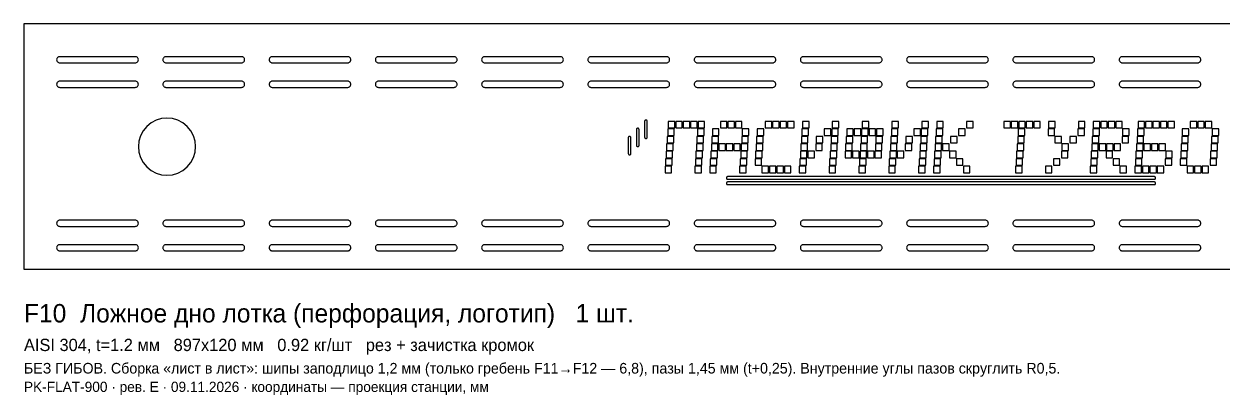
# Model space of a CAD drawing. Header units: millimetres. Extents: x 0 to 898, y -62 to 120.
# Drawn here: x 0 to 586, y -62 to 120 of the extents above; entities that cross this region are included whole.
import ezdxf

# ---------------------------------------------------------------- set-up
doc = ezdxf.new("R2010")
doc.units = ezdxf.units.MM
doc.layers.add('CUT', color=7, linetype='Continuous')
doc.layers.add('INFO', color=3, linetype='Continuous')

msp = doc.modelspace()

# ---------------------------------------------------------------- linework, layer by layer
at = {"layer": 'CUT'}
for points in [[(897.6, 0), (897.6, 120), (0, 120), (0, 0)], [(54.5, 101), (54.79, 101.03), (55.07, 101.11), (55.33, 101.25), (55.56, 101.44), (55.75, 101.67), (55.89, 101.93), (55.97, 102.21), (56, 102.5), (56, 102.5), (55.97, 102.79), (55.89, 103.07), (55.75, 103.33), (55.56, 103.56), (55.33, 103.75), (55.07, 103.89), (54.79, 103.97), (54.5, 104), (17.5, 104), (17.21, 103.97), (16.93, 103.89), (16.67, 103.75), (16.44, 103.56), (16.25, 103.33), (16.11, 103.07), (16.03, 102.79), (16, 102.5), (16, 102.5), (16.03, 102.21), (16.11, 101.93), (16.25, 101.67), (16.44, 101.44), (16.67, 101.25), (16.93, 101.11), (17.21, 101.03), (17.5, 101)], [(106.5, 101), (106.79, 101.03), (107.07, 101.11), (107.33, 101.25), (107.56, 101.44), (107.75, 101.67), (107.89, 101.93), (107.97, 102.21), (108, 102.5), (108, 102.5), (107.97, 102.79), (107.89, 103.07), (107.75, 103.33), (107.56, 103.56), (107.33, 103.75), (107.07, 103.89), (106.79, 103.97), (106.5, 104), (69.5, 104), (69.21, 103.97), (68.93, 103.89), (68.67, 103.75), (68.44, 103.56), (68.25, 103.33), (68.11, 103.07), (68.03, 102.79), (68, 102.5), (68, 102.5), (68.03, 102.21), (68.11, 101.93), (68.25, 101.67), (68.44, 101.44), (68.67, 101.25), (68.93, 101.11), (69.21, 101.03), (69.5, 101)], [(158.5, 101), (158.79, 101.03), (159.07, 101.11), (159.33, 101.25), (159.56, 101.44), (159.75, 101.67), (159.89, 101.93), (159.97, 102.21), (160, 102.5), (160, 102.5), (159.97, 102.79), (159.89, 103.07), (159.75, 103.33), (159.56, 103.56), (159.33, 103.75), (159.07, 103.89), (158.79, 103.97), (158.5, 104), (121.5, 104), (121.21, 103.97), (120.93, 103.89), (120.67, 103.75), (120.44, 103.56), (120.25, 103.33), (120.11, 103.07), (120.03, 102.79), (120, 102.5), (120, 102.5), (120.03, 102.21), (120.11, 101.93), (120.25, 101.67), (120.44, 101.44), (120.67, 101.25), (120.93, 101.11), (121.21, 101.03), (121.5, 101)], [(210.5, 101), (210.79, 101.03), (211.07, 101.11), (211.33, 101.25), (211.56, 101.44), (211.75, 101.67), (211.89, 101.93), (211.97, 102.21), (212, 102.5), (212, 102.5), (211.97, 102.79), (211.89, 103.07), (211.75, 103.33), (211.56, 103.56), (211.33, 103.75), (211.07, 103.89), (210.79, 103.97), (210.5, 104), (173.5, 104), (173.21, 103.97), (172.93, 103.89), (172.67, 103.75), (172.44, 103.56), (172.25, 103.33), (172.11, 103.07), (172.03, 102.79), (172, 102.5), (172, 102.5), (172.03, 102.21), (172.11, 101.93), (172.25, 101.67), (172.44, 101.44), (172.67, 101.25), (172.93, 101.11), (173.21, 101.03), (173.5, 101)], [(262.5, 101), (262.79, 101.03), (263.07, 101.11), (263.33, 101.25), (263.56, 101.44), (263.75, 101.67), (263.89, 101.93), (263.97, 102.21), (264, 102.5), (264, 102.5), (263.97, 102.79), (263.89, 103.07), (263.75, 103.33), (263.56, 103.56), (263.33, 103.75), (263.07, 103.89), (262.79, 103.97), (262.5, 104), (225.5, 104), (225.21, 103.97), (224.93, 103.89), (224.67, 103.75), (224.44, 103.56), (224.25, 103.33), (224.11, 103.07), (224.03, 102.79), (224, 102.5), (224, 102.5), (224.03, 102.21), (224.11, 101.93), (224.25, 101.67), (224.44, 101.44), (224.67, 101.25), (224.93, 101.11), (225.21, 101.03), (225.5, 101)], [(314.5, 101), (314.79, 101.03), (315.07, 101.11), (315.33, 101.25), (315.56, 101.44), (315.75, 101.67), (315.89, 101.93), (315.97, 102.21), (316, 102.5), (316, 102.5), (315.97, 102.79), (315.89, 103.07), (315.75, 103.33), (315.56, 103.56), (315.33, 103.75), (315.07, 103.89), (314.79, 103.97), (314.5, 104), (277.5, 104), (277.21, 103.97), (276.93, 103.89), (276.67, 103.75), (276.44, 103.56), (276.25, 103.33), (276.11, 103.07), (276.03, 102.79), (276, 102.5), (276, 102.5), (276.03, 102.21), (276.11, 101.93), (276.25, 101.67), (276.44, 101.44), (276.67, 101.25), (276.93, 101.11), (277.21, 101.03), (277.5, 101)], [(366.5, 101), (366.79, 101.03), (367.07, 101.11), (367.33, 101.25), (367.56, 101.44), (367.75, 101.67), (367.89, 101.93), (367.97, 102.21), (368, 102.5), (368, 102.5), (367.97, 102.79), (367.89, 103.07), (367.75, 103.33), (367.56, 103.56), (367.33, 103.75), (367.07, 103.89), (366.79, 103.97), (366.5, 104), (329.5, 104), (329.21, 103.97), (328.93, 103.89), (328.67, 103.75), (328.44, 103.56), (328.25, 103.33), (328.11, 103.07), (328.03, 102.79), (328, 102.5), (328, 102.5), (328.03, 102.21), (328.11, 101.93), (328.25, 101.67), (328.44, 101.44), (328.67, 101.25), (328.93, 101.11), (329.21, 101.03), (329.5, 101)], [(418.5, 101), (418.79, 101.03), (419.07, 101.11), (419.33, 101.25), (419.56, 101.44), (419.75, 101.67), (419.89, 101.93), (419.97, 102.21), (420, 102.5), (420, 102.5), (419.97, 102.79), (419.89, 103.07), (419.75, 103.33), (419.56, 103.56), (419.33, 103.75), (419.07, 103.89), (418.79, 103.97), (418.5, 104), (381.5, 104), (381.21, 103.97), (380.93, 103.89), (380.67, 103.75), (380.44, 103.56), (380.25, 103.33), (380.11, 103.07), (380.03, 102.79), (380, 102.5), (380, 102.5), (380.03, 102.21), (380.11, 101.93), (380.25, 101.67), (380.44, 101.44), (380.67, 101.25), (380.93, 101.11), (381.21, 101.03), (381.5, 101)], [(470.5, 101), (470.79, 101.03), (471.07, 101.11), (471.33, 101.25), (471.56, 101.44), (471.75, 101.67), (471.89, 101.93), (471.97, 102.21), (472, 102.5), (472, 102.5), (471.97, 102.79), (471.89, 103.07), (471.75, 103.33), (471.56, 103.56), (471.33, 103.75), (471.07, 103.89), (470.79, 103.97), (470.5, 104), (433.5, 104), (433.21, 103.97), (432.93, 103.89), (432.67, 103.75), (432.44, 103.56), (432.25, 103.33), (432.11, 103.07), (432.03, 102.79), (432, 102.5), (432, 102.5), (432.03, 102.21), (432.11, 101.93), (432.25, 101.67), (432.44, 101.44), (432.67, 101.25), (432.93, 101.11), (433.21, 101.03), (433.5, 101)], [(522.5, 101), (522.79, 101.03), (523.07, 101.11), (523.33, 101.25), (523.56, 101.44), (523.75, 101.67), (523.89, 101.93), (523.97, 102.21), (524, 102.5), (524, 102.5), (523.97, 102.79), (523.89, 103.07), (523.75, 103.33), (523.56, 103.56), (523.33, 103.75), (523.07, 103.89), (522.79, 103.97), (522.5, 104), (485.5, 104), (485.21, 103.97), (484.93, 103.89), (484.67, 103.75), (484.44, 103.56), (484.25, 103.33), (484.11, 103.07), (484.03, 102.79), (484, 102.5), (484, 102.5), (484.03, 102.21), (484.11, 101.93), (484.25, 101.67), (484.44, 101.44), (484.67, 101.25), (484.93, 101.11), (485.21, 101.03), (485.5, 101)], [(574.5, 101), (574.79, 101.03), (575.07, 101.11), (575.33, 101.25), (575.56, 101.44), (575.75, 101.67), (575.89, 101.93), (575.97, 102.21), (576, 102.5), (576, 102.5), (575.97, 102.79), (575.89, 103.07), (575.75, 103.33), (575.56, 103.56), (575.33, 103.75), (575.07, 103.89), (574.79, 103.97), (574.5, 104), (537.5, 104), (537.21, 103.97), (536.93, 103.89), (536.67, 103.75), (536.44, 103.56), (536.25, 103.33), (536.11, 103.07), (536.03, 102.79), (536, 102.5), (536, 102.5), (536.03, 102.21), (536.11, 101.93), (536.25, 101.67), (536.44, 101.44), (536.67, 101.25), (536.93, 101.11), (537.21, 101.03), (537.5, 101)], [(54.5, 89), (54.79, 89.03), (55.07, 89.11), (55.33, 89.25), (55.56, 89.44), (55.75, 89.67), (55.89, 89.93), (55.97, 90.21), (56, 90.5), (56, 90.5), (55.97, 90.79), (55.89, 91.07), (55.75, 91.33), (55.56, 91.56), (55.33, 91.75), (55.07, 91.89), (54.79, 91.97), (54.5, 92), (17.5, 92), (17.21, 91.97), (16.93, 91.89), (16.67, 91.75), (16.44, 91.56), (16.25, 91.33), (16.11, 91.07), (16.03, 90.79), (16, 90.5), (16, 90.5), (16.03, 90.21), (16.11, 89.93), (16.25, 89.67), (16.44, 89.44), (16.67, 89.25), (16.93, 89.11), (17.21, 89.03), (17.5, 89)], [(106.5, 89), (106.79, 89.03), (107.07, 89.11), (107.33, 89.25), (107.56, 89.44), (107.75, 89.67), (107.89, 89.93), (107.97, 90.21), (108, 90.5), (108, 90.5), (107.97, 90.79), (107.89, 91.07), (107.75, 91.33), (107.56, 91.56), (107.33, 91.75), (107.07, 91.89), (106.79, 91.97), (106.5, 92), (69.5, 92), (69.21, 91.97), (68.93, 91.89), (68.67, 91.75), (68.44, 91.56), (68.25, 91.33), (68.11, 91.07), (68.03, 90.79), (68, 90.5), (68, 90.5), (68.03, 90.21), (68.11, 89.93), (68.25, 89.67), (68.44, 89.44), (68.67, 89.25), (68.93, 89.11), (69.21, 89.03), (69.5, 89)], [(158.5, 89), (158.79, 89.03), (159.07, 89.11), (159.33, 89.25), (159.56, 89.44), (159.75, 89.67), (159.89, 89.93), (159.97, 90.21), (160, 90.5), (160, 90.5), (159.97, 90.79), (159.89, 91.07), (159.75, 91.33), (159.56, 91.56), (159.33, 91.75), (159.07, 91.89), (158.79, 91.97), (158.5, 92), (121.5, 92), (121.21, 91.97), (120.93, 91.89), (120.67, 91.75), (120.44, 91.56), (120.25, 91.33), (120.11, 91.07), (120.03, 90.79), (120, 90.5), (120, 90.5), (120.03, 90.21), (120.11, 89.93), (120.25, 89.67), (120.44, 89.44), (120.67, 89.25), (120.93, 89.11), (121.21, 89.03), (121.5, 89)], [(210.5, 89), (210.79, 89.03), (211.07, 89.11), (211.33, 89.25), (211.56, 89.44), (211.75, 89.67), (211.89, 89.93), (211.97, 90.21), (212, 90.5), (212, 90.5), (211.97, 90.79), (211.89, 91.07), (211.75, 91.33), (211.56, 91.56), (211.33, 91.75), (211.07, 91.89), (210.79, 91.97), (210.5, 92), (173.5, 92), (173.21, 91.97), (172.93, 91.89), (172.67, 91.75), (172.44, 91.56), (172.25, 91.33), (172.11, 91.07), (172.03, 90.79), (172, 90.5), (172, 90.5), (172.03, 90.21), (172.11, 89.93), (172.25, 89.67), (172.44, 89.44), (172.67, 89.25), (172.93, 89.11), (173.21, 89.03), (173.5, 89)], [(262.5, 89), (262.79, 89.03), (263.07, 89.11), (263.33, 89.25), (263.56, 89.44), (263.75, 89.67), (263.89, 89.93), (263.97, 90.21), (264, 90.5), (264, 90.5), (263.97, 90.79), (263.89, 91.07), (263.75, 91.33), (263.56, 91.56), (263.33, 91.75), (263.07, 91.89), (262.79, 91.97), (262.5, 92), (225.5, 92), (225.21, 91.97), (224.93, 91.89), (224.67, 91.75), (224.44, 91.56), (224.25, 91.33), (224.11, 91.07), (224.03, 90.79), (224, 90.5), (224, 90.5), (224.03, 90.21), (224.11, 89.93), (224.25, 89.67), (224.44, 89.44), (224.67, 89.25), (224.93, 89.11), (225.21, 89.03), (225.5, 89)], [(314.5, 89), (314.79, 89.03), (315.07, 89.11), (315.33, 89.25), (315.56, 89.44), (315.75, 89.67), (315.89, 89.93), (315.97, 90.21), (316, 90.5), (316, 90.5), (315.97, 90.79), (315.89, 91.07), (315.75, 91.33), (315.56, 91.56), (315.33, 91.75), (315.07, 91.89), (314.79, 91.97), (314.5, 92), (277.5, 92), (277.21, 91.97), (276.93, 91.89), (276.67, 91.75), (276.44, 91.56), (276.25, 91.33), (276.11, 91.07), (276.03, 90.79), (276, 90.5), (276, 90.5), (276.03, 90.21), (276.11, 89.93), (276.25, 89.67), (276.44, 89.44), (276.67, 89.25), (276.93, 89.11), (277.21, 89.03), (277.5, 89)], [(366.5, 89), (366.79, 89.03), (367.07, 89.11), (367.33, 89.25), (367.56, 89.44), (367.75, 89.67), (367.89, 89.93), (367.97, 90.21), (368, 90.5), (368, 90.5), (367.97, 90.79), (367.89, 91.07), (367.75, 91.33), (367.56, 91.56), (367.33, 91.75), (367.07, 91.89), (366.79, 91.97), (366.5, 92), (329.5, 92), (329.21, 91.97), (328.93, 91.89), (328.67, 91.75), (328.44, 91.56), (328.25, 91.33), (328.11, 91.07), (328.03, 90.79), (328, 90.5), (328, 90.5), (328.03, 90.21), (328.11, 89.93), (328.25, 89.67), (328.44, 89.44), (328.67, 89.25), (328.93, 89.11), (329.21, 89.03), (329.5, 89)], [(418.5, 89), (418.79, 89.03), (419.07, 89.11), (419.33, 89.25), (419.56, 89.44), (419.75, 89.67), (419.89, 89.93), (419.97, 90.21), (420, 90.5), (420, 90.5), (419.97, 90.79), (419.89, 91.07), (419.75, 91.33), (419.56, 91.56), (419.33, 91.75), (419.07, 91.89), (418.79, 91.97), (418.5, 92), (381.5, 92), (381.21, 91.97), (380.93, 91.89), (380.67, 91.75), (380.44, 91.56), (380.25, 91.33), (380.11, 91.07), (380.03, 90.79), (380, 90.5), (380, 90.5), (380.03, 90.21), (380.11, 89.93), (380.25, 89.67), (380.44, 89.44), (380.67, 89.25), (380.93, 89.11), (381.21, 89.03), (381.5, 89)], [(470.5, 89), (470.79, 89.03), (471.07, 89.11), (471.33, 89.25), (471.56, 89.44), (471.75, 89.67), (471.89, 89.93), (471.97, 90.21), (472, 90.5), (472, 90.5), (471.97, 90.79), (471.89, 91.07), (471.75, 91.33), (471.56, 91.56), (471.33, 91.75), (471.07, 91.89), (470.79, 91.97), (470.5, 92), (433.5, 92), (433.21, 91.97), (432.93, 91.89), (432.67, 91.75), (432.44, 91.56), (432.25, 91.33), (432.11, 91.07), (432.03, 90.79), (432, 90.5), (432, 90.5), (432.03, 90.21), (432.11, 89.93), (432.25, 89.67), (432.44, 89.44), (432.67, 89.25), (432.93, 89.11), (433.21, 89.03), (433.5, 89)], [(522.5, 89), (522.79, 89.03), (523.07, 89.11), (523.33, 89.25), (523.56, 89.44), (523.75, 89.67), (523.89, 89.93), (523.97, 90.21), (524, 90.5), (524, 90.5), (523.97, 90.79), (523.89, 91.07), (523.75, 91.33), (523.56, 91.56), (523.33, 91.75), (523.07, 91.89), (522.79, 91.97), (522.5, 92), (485.5, 92), (485.21, 91.97), (484.93, 91.89), (484.67, 91.75), (484.44, 91.56), (484.25, 91.33), (484.11, 91.07), (484.03, 90.79), (484, 90.5), (484, 90.5), (484.03, 90.21), (484.11, 89.93), (484.25, 89.67), (484.44, 89.44), (484.67, 89.25), (484.93, 89.11), (485.21, 89.03), (485.5, 89)], [(574.5, 89), (574.79, 89.03), (575.07, 89.11), (575.33, 89.25), (575.56, 89.44), (575.75, 89.67), (575.89, 89.93), (575.97, 90.21), (576, 90.5), (576, 90.5), (575.97, 90.79), (575.89, 91.07), (575.75, 91.33), (575.56, 91.56), (575.33, 91.75), (575.07, 91.89), (574.79, 91.97), (574.5, 92), (537.5, 92), (537.21, 91.97), (536.93, 91.89), (536.67, 91.75), (536.44, 91.56), (536.25, 91.33), (536.11, 91.07), (536.03, 90.79), (536, 90.5), (536, 90.5), (536.03, 90.21), (536.11, 89.93), (536.25, 89.67), (536.44, 89.44), (536.67, 89.25), (536.93, 89.11), (537.21, 89.03), (537.5, 89)], [(84, 60), (83.73, 62.73), (82.93, 65.36), (81.64, 67.78), (79.9, 69.9), (77.78, 71.64), (75.36, 72.93), (72.73, 73.73), (70, 74), (67.27, 73.73), (64.64, 72.93), (62.22, 71.64), (60.1, 69.9), (58.36, 67.78), (57.07, 65.36), (56.27, 62.73), (56, 60), (56.27, 57.27), (57.07, 54.64), (58.36, 52.22), (60.1, 50.1), (62.22, 48.36), (64.64, 47.07), (67.27, 46.27), (70, 46), (72.73, 46.27), (75.36, 47.07), (77.78, 48.36), (79.9, 50.1), (81.64, 52.22), (82.93, 54.64), (83.73, 57.27)], [(304.4, 64), (304.53, 64.01), (304.65, 64.05), (304.76, 64.11), (304.86, 64.19), (304.94, 64.29), (305, 64.4), (305.04, 64.52), (305.05, 64.65), (305.05, 72.35), (305.04, 72.48), (305, 72.6), (304.94, 72.71), (304.86, 72.81), (304.76, 72.89), (304.65, 72.95), (304.53, 72.99), (304.4, 73), (304.4, 73), (304.27, 72.99), (304.15, 72.95), (304.04, 72.89), (303.94, 72.81), (303.86, 72.71), (303.8, 72.6), (303.76, 72.48), (303.75, 72.35), (303.75, 64.65), (303.76, 64.52), (303.8, 64.4), (303.86, 64.29), (303.94, 64.19), (304.04, 64.11), (304.15, 64.05), (304.27, 64.01), (304.4, 64)], [(315.31, 69.12), (318.51, 69.12), (318.51, 72.33), (315.31, 72.33)], [(318.96, 69.12), (322.16, 69.12), (322.16, 72.33), (318.96, 72.33)], [(322.61, 69.12), (325.81, 69.12), (325.81, 72.33), (322.61, 72.33)], [(326.26, 69.12), (329.46, 69.12), (329.46, 72.33), (326.26, 72.33)], [(329.91, 69.12), (333.11, 69.12), (333.11, 72.33), (329.91, 72.33)], [(340.86, 69.12), (344.06, 69.12), (344.06, 72.33), (340.86, 72.33)], [(344.51, 69.12), (347.71, 69.12), (347.71, 72.33), (344.51, 72.33)], [(348.16, 69.12), (351.36, 69.12), (351.36, 72.33), (348.16, 72.33)], [(362.76, 69.12), (365.96, 69.12), (365.96, 72.33), (362.76, 72.33)], [(366.41, 69.12), (369.61, 69.12), (369.61, 72.33), (366.41, 72.33)], [(370.06, 69.12), (373.26, 69.12), (373.26, 72.33), (370.06, 72.33)], [(373.71, 69.12), (376.91, 69.12), (376.91, 72.33), (373.71, 72.33)], [(381.01, 69.12), (384.21, 69.12), (384.21, 72.33), (381.01, 72.33)], [(395.61, 69.12), (398.81, 69.12), (398.81, 72.33), (395.61, 72.33)], [(410.21, 69.12), (413.41, 69.12), (413.41, 72.33), (410.21, 72.33)], [(424.81, 69.12), (428.01, 69.12), (428.01, 72.33), (424.81, 72.33)], [(439.41, 69.12), (442.61, 69.12), (442.61, 72.33), (439.41, 72.33)], [(446.71, 69.12), (449.91, 69.12), (449.91, 72.33), (446.71, 72.33)], [(461.31, 69.12), (464.51, 69.12), (464.51, 72.33), (461.31, 72.33)], [(479.56, 69.12), (482.76, 69.12), (482.76, 72.33), (479.56, 72.33)], [(483.21, 69.12), (486.41, 69.12), (486.41, 72.33), (483.21, 72.33)], [(486.86, 69.12), (490.06, 69.12), (490.06, 72.33), (486.86, 72.33)], [(490.51, 69.12), (493.71, 69.12), (493.71, 72.33), (490.51, 72.33)], [(494.16, 69.12), (497.36, 69.12), (497.36, 72.33), (494.16, 72.33)], [(501.46, 69.12), (504.66, 69.12), (504.66, 72.33), (501.46, 72.33)], [(516.06, 69.12), (519.26, 69.12), (519.26, 72.33), (516.06, 72.33)], [(523.36, 69.12), (526.56, 69.12), (526.56, 72.33), (523.36, 72.33)], [(527.01, 69.12), (530.21, 69.12), (530.21, 72.33), (527.01, 72.33)], [(530.66, 69.12), (533.86, 69.12), (533.86, 72.33), (530.66, 72.33)], [(534.31, 69.12), (537.51, 69.12), (537.51, 72.33), (534.31, 72.33)], [(545.26, 69.12), (548.46, 69.12), (548.46, 72.33), (545.26, 72.33)], [(548.91, 69.12), (552.11, 69.12), (552.11, 72.33), (548.91, 72.33)], [(552.56, 69.12), (555.76, 69.12), (555.76, 72.33), (552.56, 72.33)], [(556.21, 69.12), (559.41, 69.12), (559.41, 72.33), (556.21, 72.33)], [(559.86, 69.12), (563.06, 69.12), (563.06, 72.33), (559.86, 72.33)], [(570.81, 69.12), (574.01, 69.12), (574.01, 72.33), (570.81, 72.33)], [(574.46, 69.12), (577.66, 69.12), (577.66, 72.33), (574.46, 72.33)], [(578.11, 69.12), (581.31, 69.12), (581.31, 72.33), (578.11, 72.33)], [(296.4, 56), (296.53, 56.01), (296.65, 56.05), (296.76, 56.11), (296.86, 56.19), (296.94, 56.29), (297, 56.4), (297.04, 56.52), (297.05, 56.65), (297.05, 64.35), (297.04, 64.48), (297, 64.6), (296.94, 64.71), (296.86, 64.81), (296.76, 64.89), (296.65, 64.95), (296.53, 64.99), (296.4, 65), (296.4, 65), (296.27, 64.99), (296.15, 64.95), (296.04, 64.89), (295.94, 64.81), (295.86, 64.71), (295.8, 64.6), (295.76, 64.48), (295.75, 64.35), (295.75, 56.65), (295.76, 56.52), (295.8, 56.4), (295.86, 56.29), (295.94, 56.19), (296.04, 56.11), (296.15, 56.05), (296.27, 56.01), (296.4, 56)], [(300.4, 60), (300.53, 60.01), (300.65, 60.05), (300.76, 60.11), (300.86, 60.19), (300.94, 60.29), (301, 60.4), (301.04, 60.52), (301.05, 60.65), (301.05, 68.35), (301.04, 68.48), (301, 68.6), (300.94, 68.71), (300.86, 68.81), (300.76, 68.89), (300.65, 68.95), (300.53, 68.99), (300.4, 69), (300.4, 69), (300.27, 68.99), (300.15, 68.95), (300.04, 68.89), (299.94, 68.81), (299.86, 68.71), (299.8, 68.6), (299.76, 68.48), (299.75, 68.35), (299.75, 60.65), (299.76, 60.52), (299.8, 60.4), (299.86, 60.29), (299.94, 60.19), (300.04, 60.11), (300.15, 60.05), (300.27, 60.01), (300.4, 60)], [(314.79, 61.82), (317.99, 61.82), (317.99, 65.02), (314.79, 65.02)], [(315.05, 65.47), (318.25, 65.47), (318.25, 68.67), (315.05, 68.67)], [(329.39, 61.82), (332.59, 61.82), (332.59, 65.02), (329.39, 65.02)], [(329.65, 65.47), (332.85, 65.47), (332.85, 68.67), (329.65, 68.67)], [(336.69, 61.82), (339.89, 61.82), (339.89, 65.02), (336.69, 65.02)], [(336.95, 65.47), (340.15, 65.47), (340.15, 68.67), (336.95, 68.67)], [(351.29, 61.82), (354.49, 61.82), (354.49, 65.02), (351.29, 65.02)], [(351.55, 65.47), (354.75, 65.47), (354.75, 68.67), (351.55, 68.67)], [(358.59, 61.82), (361.79, 61.82), (361.79, 65.02), (358.59, 65.02)], [(358.85, 65.47), (362.05, 65.47), (362.05, 68.67), (358.85, 68.67)], [(380.49, 61.82), (383.69, 61.82), (383.69, 65.02), (380.49, 65.02)], [(380.75, 65.47), (383.95, 65.47), (383.95, 68.67), (380.75, 68.67)], [(387.79, 61.82), (390.99, 61.82), (390.99, 65.02), (387.79, 65.02)], [(391.7, 65.47), (394.9, 65.47), (394.9, 68.67), (391.7, 68.67)], [(395.09, 61.82), (398.29, 61.82), (398.29, 65.02), (395.09, 65.02)], [(395.35, 65.47), (398.55, 65.47), (398.55, 68.67), (395.35, 68.67)], [(402.39, 61.82), (405.59, 61.82), (405.59, 65.02), (402.39, 65.02)], [(402.65, 65.47), (405.85, 65.47), (405.85, 68.67), (402.65, 68.67)], [(406.3, 65.47), (409.5, 65.47), (409.5, 68.67), (406.3, 68.67)], [(409.69, 61.82), (412.89, 61.82), (412.89, 65.02), (409.69, 65.02)], [(409.95, 65.47), (413.15, 65.47), (413.15, 68.67), (409.95, 68.67)], [(413.6, 65.47), (416.8, 65.47), (416.8, 68.67), (413.6, 68.67)], [(416.99, 61.82), (420.19, 61.82), (420.19, 65.02), (416.99, 65.02)], [(417.25, 65.47), (420.45, 65.47), (420.45, 68.67), (417.25, 68.67)], [(424.29, 61.82), (427.49, 61.82), (427.49, 65.02), (424.29, 65.02)], [(424.55, 65.47), (427.75, 65.47), (427.75, 68.67), (424.55, 68.67)], [(431.59, 61.82), (434.79, 61.82), (434.79, 65.02), (431.59, 65.02)], [(435.5, 65.47), (438.7, 65.47), (438.7, 68.67), (435.5, 68.67)], [(438.89, 61.82), (442.09, 61.82), (442.09, 65.02), (438.89, 65.02)], [(439.15, 65.47), (442.35, 65.47), (442.35, 68.67), (439.15, 68.67)], [(446.19, 61.82), (449.39, 61.82), (449.39, 65.02), (446.19, 65.02)], [(446.45, 65.47), (449.65, 65.47), (449.65, 68.67), (446.45, 68.67)], [(453.49, 61.82), (456.69, 61.82), (456.69, 65.02), (453.49, 65.02)], [(457.4, 65.47), (460.6, 65.47), (460.6, 68.67), (457.4, 68.67)], [(486.34, 61.82), (489.54, 61.82), (489.54, 65.02), (486.34, 65.02)], [(486.6, 65.47), (489.8, 65.47), (489.8, 68.67), (486.6, 68.67)], [(501.2, 65.47), (504.4, 65.47), (504.4, 68.67), (501.2, 68.67)], [(504.59, 61.82), (507.79, 61.82), (507.79, 65.02), (504.59, 65.02)], [(511.89, 61.82), (515.09, 61.82), (515.09, 65.02), (511.89, 65.02)], [(515.8, 65.47), (519, 65.47), (519, 68.67), (515.8, 68.67)], [(522.84, 61.82), (526.04, 61.82), (526.04, 65.02), (522.84, 65.02)], [(523.1, 65.47), (526.3, 65.47), (526.3, 68.67), (523.1, 68.67)], [(537.44, 61.82), (540.64, 61.82), (540.64, 65.02), (537.44, 65.02)], [(537.7, 65.47), (540.9, 65.47), (540.9, 68.67), (537.7, 68.67)], [(544.74, 61.82), (547.94, 61.82), (547.94, 65.02), (544.74, 65.02)], [(545, 65.47), (548.2, 65.47), (548.2, 68.67), (545, 68.67)], [(566.64, 61.82), (569.84, 61.82), (569.84, 65.02), (566.64, 65.02)], [(566.9, 65.47), (570.1, 65.47), (570.1, 68.67), (566.9, 68.67)], [(581.24, 61.82), (584.44, 61.82), (584.44, 65.02), (581.24, 65.02)], [(581.5, 65.47), (584.7, 65.47), (584.7, 68.67), (581.5, 68.67)], [(314.53, 58.17), (317.73, 58.17), (317.73, 61.38), (314.53, 61.38)], [(329.13, 58.17), (332.33, 58.17), (332.33, 61.38), (329.13, 61.38)], [(336.43, 58.17), (339.63, 58.17), (339.63, 61.38), (336.43, 61.38)], [(340.08, 58.17), (343.28, 58.17), (343.28, 61.38), (340.08, 61.38)], [(343.73, 58.17), (346.93, 58.17), (346.93, 61.38), (343.73, 61.38)], [(347.38, 58.17), (350.58, 58.17), (350.58, 61.38), (347.38, 61.38)], [(351.03, 58.17), (354.23, 58.17), (354.23, 61.38), (351.03, 61.38)], [(358.33, 58.17), (361.53, 58.17), (361.53, 61.38), (358.33, 61.38)], [(380.23, 58.17), (383.43, 58.17), (383.43, 61.38), (380.23, 61.38)], [(387.53, 58.17), (390.73, 58.17), (390.73, 61.38), (387.53, 61.38)], [(394.83, 58.17), (398.03, 58.17), (398.03, 61.38), (394.83, 61.38)], [(402.13, 58.17), (405.33, 58.17), (405.33, 61.38), (402.13, 61.38)], [(409.43, 58.17), (412.63, 58.17), (412.63, 61.38), (409.43, 61.38)], [(416.73, 58.17), (419.93, 58.17), (419.93, 61.38), (416.73, 61.38)], [(424.03, 58.17), (427.23, 58.17), (427.23, 61.38), (424.03, 61.38)], [(431.33, 58.17), (434.53, 58.17), (434.53, 61.38), (431.33, 61.38)], [(438.63, 58.17), (441.83, 58.17), (441.83, 61.38), (438.63, 61.38)], [(445.93, 58.17), (449.13, 58.17), (449.13, 61.38), (445.93, 61.38)], [(449.58, 58.17), (452.78, 58.17), (452.78, 61.38), (449.58, 61.38)], [(486.08, 58.17), (489.28, 58.17), (489.28, 61.38), (486.08, 61.38)], [(507.98, 58.17), (511.18, 58.17), (511.18, 61.38), (507.98, 61.38)], [(522.58, 58.17), (525.78, 58.17), (525.78, 61.38), (522.58, 61.38)], [(526.23, 58.17), (529.43, 58.17), (529.43, 61.38), (526.23, 61.38)], [(529.88, 58.17), (533.08, 58.17), (533.08, 61.38), (529.88, 61.38)], [(533.53, 58.17), (536.73, 58.17), (536.73, 61.38), (533.53, 61.38)], [(544.48, 58.17), (547.68, 58.17), (547.68, 61.38), (544.48, 61.38)], [(548.13, 58.17), (551.33, 58.17), (551.33, 61.38), (548.13, 61.38)], [(551.78, 58.17), (554.98, 58.17), (554.98, 61.38), (551.78, 61.38)], [(555.43, 58.17), (558.63, 58.17), (558.63, 61.38), (555.43, 61.38)], [(566.38, 58.17), (569.58, 58.17), (569.58, 61.38), (566.38, 61.38)], [(580.98, 58.17), (584.18, 58.17), (584.18, 61.38), (580.98, 61.38)], [(314.01, 50.87), (317.21, 50.87), (317.21, 54.07), (314.01, 54.07)], [(314.27, 54.52), (317.47, 54.52), (317.47, 57.72), (314.27, 57.72)], [(328.61, 50.87), (331.81, 50.87), (331.81, 54.07), (328.61, 54.07)], [(328.87, 54.52), (332.07, 54.52), (332.07, 57.72), (328.87, 57.72)], [(335.91, 50.87), (339.11, 50.87), (339.11, 54.07), (335.91, 54.07)], [(336.17, 54.52), (339.37, 54.52), (339.37, 57.72), (336.17, 57.72)], [(350.51, 50.87), (353.71, 50.87), (353.71, 54.07), (350.51, 54.07)], [(350.77, 54.52), (353.97, 54.52), (353.97, 57.72), (350.77, 57.72)], [(357.81, 50.87), (361.01, 50.87), (361.01, 54.07), (357.81, 54.07)], [(358.07, 54.52), (361.27, 54.52), (361.27, 57.72), (358.07, 57.72)], [(379.71, 50.87), (382.91, 50.87), (382.91, 54.07), (379.71, 54.07)], [(379.97, 54.52), (383.17, 54.52), (383.17, 57.72), (379.97, 57.72)], [(383.62, 54.52), (386.82, 54.52), (386.82, 57.72), (383.62, 57.72)], [(394.31, 50.87), (397.51, 50.87), (397.51, 54.07), (394.31, 54.07)], [(394.57, 54.52), (397.77, 54.52), (397.77, 57.72), (394.57, 57.72)], [(401.87, 54.52), (405.07, 54.52), (405.07, 57.72), (401.87, 57.72)], [(405.52, 54.52), (408.72, 54.52), (408.72, 57.72), (405.52, 57.72)], [(408.91, 50.87), (412.11, 50.87), (412.11, 54.07), (408.91, 54.07)], [(409.17, 54.52), (412.37, 54.52), (412.37, 57.72), (409.17, 57.72)], [(412.82, 54.52), (416.02, 54.52), (416.02, 57.72), (412.82, 57.72)], [(416.47, 54.52), (419.67, 54.52), (419.67, 57.72), (416.47, 57.72)], [(423.51, 50.87), (426.71, 50.87), (426.71, 54.07), (423.51, 54.07)], [(423.77, 54.52), (426.97, 54.52), (426.97, 57.72), (423.77, 57.72)], [(427.42, 54.52), (430.62, 54.52), (430.62, 57.72), (427.42, 57.72)], [(438.11, 50.87), (441.31, 50.87), (441.31, 54.07), (438.11, 54.07)], [(438.37, 54.52), (441.57, 54.52), (441.57, 57.72), (438.37, 57.72)], [(445.41, 50.87), (448.61, 50.87), (448.61, 54.07), (445.41, 54.07)], [(445.67, 54.52), (448.87, 54.52), (448.87, 57.72), (445.67, 57.72)], [(452.97, 54.52), (456.17, 54.52), (456.17, 57.72), (452.97, 57.72)], [(456.36, 50.87), (459.56, 50.87), (459.56, 54.07), (456.36, 54.07)], [(485.56, 50.87), (488.76, 50.87), (488.76, 54.07), (485.56, 54.07)], [(485.82, 54.52), (489.02, 54.52), (489.02, 57.72), (485.82, 57.72)], [(503.81, 50.87), (507.01, 50.87), (507.01, 54.07), (503.81, 54.07)], [(507.72, 54.52), (510.92, 54.52), (510.92, 57.72), (507.72, 57.72)], [(522.06, 50.87), (525.26, 50.87), (525.26, 54.07), (522.06, 54.07)], [(522.32, 54.52), (525.52, 54.52), (525.52, 57.72), (522.32, 57.72)], [(529.62, 54.52), (532.82, 54.52), (532.82, 57.72), (529.62, 57.72)], [(533.01, 50.87), (536.21, 50.87), (536.21, 54.07), (533.01, 54.07)], [(543.96, 50.87), (547.16, 50.87), (547.16, 54.07), (543.96, 54.07)], [(544.22, 54.52), (547.42, 54.52), (547.42, 57.72), (544.22, 57.72)], [(558.56, 50.87), (561.76, 50.87), (561.76, 54.07), (558.56, 54.07)], [(558.82, 54.52), (562.02, 54.52), (562.02, 57.72), (558.82, 57.72)], [(565.86, 50.87), (569.06, 50.87), (569.06, 54.07), (565.86, 54.07)], [(566.12, 54.52), (569.32, 54.52), (569.32, 57.72), (566.12, 57.72)], [(580.46, 50.87), (583.66, 50.87), (583.66, 54.07), (580.46, 54.07)], [(580.72, 54.52), (583.92, 54.52), (583.92, 57.72), (580.72, 57.72)], [(313.75, 47.22), (316.95, 47.22), (316.95, 50.42), (313.75, 50.42)], [(328.35, 47.22), (331.55, 47.22), (331.55, 50.42), (328.35, 50.42)], [(335.65, 47.22), (338.85, 47.22), (338.85, 50.42), (335.65, 50.42)], [(350.25, 47.22), (353.45, 47.22), (353.45, 50.42), (350.25, 50.42)], [(361.2, 47.22), (364.4, 47.22), (364.4, 50.42), (361.2, 50.42)], [(364.85, 47.22), (368.05, 47.22), (368.05, 50.42), (364.85, 50.42)], [(368.5, 47.22), (371.7, 47.22), (371.7, 50.42), (368.5, 50.42)], [(372.15, 47.22), (375.35, 47.22), (375.35, 50.42), (372.15, 50.42)], [(379.45, 47.22), (382.65, 47.22), (382.65, 50.42), (379.45, 50.42)], [(394.05, 47.22), (397.25, 47.22), (397.25, 50.42), (394.05, 50.42)], [(408.65, 47.22), (411.85, 47.22), (411.85, 50.42), (408.65, 50.42)], [(423.25, 47.22), (426.45, 47.22), (426.45, 50.42), (423.25, 50.42)], [(437.85, 47.22), (441.05, 47.22), (441.05, 50.42), (437.85, 50.42)], [(445.15, 47.22), (448.35, 47.22), (448.35, 50.42), (445.15, 50.42)], [(459.75, 47.22), (462.95, 47.22), (462.95, 50.42), (459.75, 50.42)], [(485.3, 47.22), (488.5, 47.22), (488.5, 50.42), (485.3, 50.42)], [(499.9, 47.22), (503.1, 47.22), (503.1, 50.42), (499.9, 50.42)], [(521.8, 47.22), (525, 47.22), (525, 50.42), (521.8, 50.42)], [(536.4, 47.22), (539.6, 47.22), (539.6, 50.42), (536.4, 50.42)], [(543.7, 47.22), (546.9, 47.22), (546.9, 50.42), (543.7, 50.42)], [(547.35, 47.22), (550.55, 47.22), (550.55, 50.42), (547.35, 50.42)], [(551, 47.22), (554.2, 47.22), (554.2, 50.42), (551, 50.42)], [(554.65, 47.22), (557.85, 47.22), (557.85, 50.42), (554.65, 50.42)], [(569.25, 47.22), (572.45, 47.22), (572.45, 50.42), (569.25, 50.42)], [(572.9, 47.22), (576.1, 47.22), (576.1, 50.42), (572.9, 50.42)], [(576.55, 47.22), (579.75, 47.22), (579.75, 50.42), (576.55, 50.42)], [(553.2, 44.02), (553.33, 44.04), (553.45, 44.07), (553.56, 44.13), (553.66, 44.22), (553.74, 44.31), (553.8, 44.43), (553.84, 44.55), (553.85, 44.67), (553.85, 44.67), (553.84, 44.8), (553.8, 44.92), (553.74, 45.04), (553.66, 45.13), (553.56, 45.22), (553.45, 45.28), (553.33, 45.31), (553.2, 45.32), (344.4, 45.32), (344.27, 45.31), (344.15, 45.28), (344.04, 45.22), (343.94, 45.13), (343.86, 45.04), (343.8, 44.92), (343.76, 44.8), (343.75, 44.67), (343.75, 44.67), (343.76, 44.55), (343.8, 44.43), (343.86, 44.31), (343.94, 44.22), (344.04, 44.13), (344.15, 44.07), (344.27, 44.04), (344.4, 44.02)], [(553.2, 41.42), (553.33, 41.44), (553.45, 41.47), (553.56, 41.53), (553.66, 41.62), (553.74, 41.71), (553.8, 41.83), (553.84, 41.95), (553.85, 42.07), (553.85, 42.07), (553.84, 42.2), (553.8, 42.32), (553.74, 42.44), (553.66, 42.53), (553.56, 42.62), (553.45, 42.68), (553.33, 42.71), (553.2, 42.72), (344.4, 42.72), (344.27, 42.71), (344.15, 42.68), (344.04, 42.62), (343.94, 42.53), (343.86, 42.44), (343.8, 42.32), (343.76, 42.2), (343.75, 42.07), (343.75, 42.07), (343.76, 41.95), (343.8, 41.83), (343.86, 41.71), (343.94, 41.62), (344.04, 41.53), (344.15, 41.47), (344.27, 41.44), (344.4, 41.42)], [(54.5, 21), (54.79, 21.03), (55.07, 21.11), (55.33, 21.25), (55.56, 21.44), (55.75, 21.67), (55.89, 21.93), (55.97, 22.21), (56, 22.5), (56, 22.5), (55.97, 22.79), (55.89, 23.07), (55.75, 23.33), (55.56, 23.56), (55.33, 23.75), (55.07, 23.89), (54.79, 23.97), (54.5, 24), (17.5, 24), (17.21, 23.97), (16.93, 23.89), (16.67, 23.75), (16.44, 23.56), (16.25, 23.33), (16.11, 23.07), (16.03, 22.79), (16, 22.5), (16, 22.5), (16.03, 22.21), (16.11, 21.93), (16.25, 21.67), (16.44, 21.44), (16.67, 21.25), (16.93, 21.11), (17.21, 21.03), (17.5, 21)], [(106.5, 21), (106.79, 21.03), (107.07, 21.11), (107.33, 21.25), (107.56, 21.44), (107.75, 21.67), (107.89, 21.93), (107.97, 22.21), (108, 22.5), (108, 22.5), (107.97, 22.79), (107.89, 23.07), (107.75, 23.33), (107.56, 23.56), (107.33, 23.75), (107.07, 23.89), (106.79, 23.97), (106.5, 24), (69.5, 24), (69.21, 23.97), (68.93, 23.89), (68.67, 23.75), (68.44, 23.56), (68.25, 23.33), (68.11, 23.07), (68.03, 22.79), (68, 22.5), (68, 22.5), (68.03, 22.21), (68.11, 21.93), (68.25, 21.67), (68.44, 21.44), (68.67, 21.25), (68.93, 21.11), (69.21, 21.03), (69.5, 21)], [(158.5, 21), (158.79, 21.03), (159.07, 21.11), (159.33, 21.25), (159.56, 21.44), (159.75, 21.67), (159.89, 21.93), (159.97, 22.21), (160, 22.5), (160, 22.5), (159.97, 22.79), (159.89, 23.07), (159.75, 23.33), (159.56, 23.56), (159.33, 23.75), (159.07, 23.89), (158.79, 23.97), (158.5, 24), (121.5, 24), (121.21, 23.97), (120.93, 23.89), (120.67, 23.75), (120.44, 23.56), (120.25, 23.33), (120.11, 23.07), (120.03, 22.79), (120, 22.5), (120, 22.5), (120.03, 22.21), (120.11, 21.93), (120.25, 21.67), (120.44, 21.44), (120.67, 21.25), (120.93, 21.11), (121.21, 21.03), (121.5, 21)], [(210.5, 21), (210.79, 21.03), (211.07, 21.11), (211.33, 21.25), (211.56, 21.44), (211.75, 21.67), (211.89, 21.93), (211.97, 22.21), (212, 22.5), (212, 22.5), (211.97, 22.79), (211.89, 23.07), (211.75, 23.33), (211.56, 23.56), (211.33, 23.75), (211.07, 23.89), (210.79, 23.97), (210.5, 24), (173.5, 24), (173.21, 23.97), (172.93, 23.89), (172.67, 23.75), (172.44, 23.56), (172.25, 23.33), (172.11, 23.07), (172.03, 22.79), (172, 22.5), (172, 22.5), (172.03, 22.21), (172.11, 21.93), (172.25, 21.67), (172.44, 21.44), (172.67, 21.25), (172.93, 21.11), (173.21, 21.03), (173.5, 21)], [(262.5, 21), (262.79, 21.03), (263.07, 21.11), (263.33, 21.25), (263.56, 21.44), (263.75, 21.67), (263.89, 21.93), (263.97, 22.21), (264, 22.5), (264, 22.5), (263.97, 22.79), (263.89, 23.07), (263.75, 23.33), (263.56, 23.56), (263.33, 23.75), (263.07, 23.89), (262.79, 23.97), (262.5, 24), (225.5, 24), (225.21, 23.97), (224.93, 23.89), (224.67, 23.75), (224.44, 23.56), (224.25, 23.33), (224.11, 23.07), (224.03, 22.79), (224, 22.5), (224, 22.5), (224.03, 22.21), (224.11, 21.93), (224.25, 21.67), (224.44, 21.44), (224.67, 21.25), (224.93, 21.11), (225.21, 21.03), (225.5, 21)], [(314.5, 21), (314.79, 21.03), (315.07, 21.11), (315.33, 21.25), (315.56, 21.44), (315.75, 21.67), (315.89, 21.93), (315.97, 22.21), (316, 22.5), (316, 22.5), (315.97, 22.79), (315.89, 23.07), (315.75, 23.33), (315.56, 23.56), (315.33, 23.75), (315.07, 23.89), (314.79, 23.97), (314.5, 24), (277.5, 24), (277.21, 23.97), (276.93, 23.89), (276.67, 23.75), (276.44, 23.56), (276.25, 23.33), (276.11, 23.07), (276.03, 22.79), (276, 22.5), (276, 22.5), (276.03, 22.21), (276.11, 21.93), (276.25, 21.67), (276.44, 21.44), (276.67, 21.25), (276.93, 21.11), (277.21, 21.03), (277.5, 21)], [(366.5, 21), (366.79, 21.03), (367.07, 21.11), (367.33, 21.25), (367.56, 21.44), (367.75, 21.67), (367.89, 21.93), (367.97, 22.21), (368, 22.5), (368, 22.5), (367.97, 22.79), (367.89, 23.07), (367.75, 23.33), (367.56, 23.56), (367.33, 23.75), (367.07, 23.89), (366.79, 23.97), (366.5, 24), (329.5, 24), (329.21, 23.97), (328.93, 23.89), (328.67, 23.75), (328.44, 23.56), (328.25, 23.33), (328.11, 23.07), (328.03, 22.79), (328, 22.5), (328, 22.5), (328.03, 22.21), (328.11, 21.93), (328.25, 21.67), (328.44, 21.44), (328.67, 21.25), (328.93, 21.11), (329.21, 21.03), (329.5, 21)], [(418.5, 21), (418.79, 21.03), (419.07, 21.11), (419.33, 21.25), (419.56, 21.44), (419.75, 21.67), (419.89, 21.93), (419.97, 22.21), (420, 22.5), (420, 22.5), (419.97, 22.79), (419.89, 23.07), (419.75, 23.33), (419.56, 23.56), (419.33, 23.75), (419.07, 23.89), (418.79, 23.97), (418.5, 24), (381.5, 24), (381.21, 23.97), (380.93, 23.89), (380.67, 23.75), (380.44, 23.56), (380.25, 23.33), (380.11, 23.07), (380.03, 22.79), (380, 22.5), (380, 22.5), (380.03, 22.21), (380.11, 21.93), (380.25, 21.67), (380.44, 21.44), (380.67, 21.25), (380.93, 21.11), (381.21, 21.03), (381.5, 21)], [(470.5, 21), (470.79, 21.03), (471.07, 21.11), (471.33, 21.25), (471.56, 21.44), (471.75, 21.67), (471.89, 21.93), (471.97, 22.21), (472, 22.5), (472, 22.5), (471.97, 22.79), (471.89, 23.07), (471.75, 23.33), (471.56, 23.56), (471.33, 23.75), (471.07, 23.89), (470.79, 23.97), (470.5, 24), (433.5, 24), (433.21, 23.97), (432.93, 23.89), (432.67, 23.75), (432.44, 23.56), (432.25, 23.33), (432.11, 23.07), (432.03, 22.79), (432, 22.5), (432, 22.5), (432.03, 22.21), (432.11, 21.93), (432.25, 21.67), (432.44, 21.44), (432.67, 21.25), (432.93, 21.11), (433.21, 21.03), (433.5, 21)], [(522.5, 21), (522.79, 21.03), (523.07, 21.11), (523.33, 21.25), (523.56, 21.44), (523.75, 21.67), (523.89, 21.93), (523.97, 22.21), (524, 22.5), (524, 22.5), (523.97, 22.79), (523.89, 23.07), (523.75, 23.33), (523.56, 23.56), (523.33, 23.75), (523.07, 23.89), (522.79, 23.97), (522.5, 24), (485.5, 24), (485.21, 23.97), (484.93, 23.89), (484.67, 23.75), (484.44, 23.56), (484.25, 23.33), (484.11, 23.07), (484.03, 22.79), (484, 22.5), (484, 22.5), (484.03, 22.21), (484.11, 21.93), (484.25, 21.67), (484.44, 21.44), (484.67, 21.25), (484.93, 21.11), (485.21, 21.03), (485.5, 21)], [(574.5, 21), (574.79, 21.03), (575.07, 21.11), (575.33, 21.25), (575.56, 21.44), (575.75, 21.67), (575.89, 21.93), (575.97, 22.21), (576, 22.5), (576, 22.5), (575.97, 22.79), (575.89, 23.07), (575.75, 23.33), (575.56, 23.56), (575.33, 23.75), (575.07, 23.89), (574.79, 23.97), (574.5, 24), (537.5, 24), (537.21, 23.97), (536.93, 23.89), (536.67, 23.75), (536.44, 23.56), (536.25, 23.33), (536.11, 23.07), (536.03, 22.79), (536, 22.5), (536, 22.5), (536.03, 22.21), (536.11, 21.93), (536.25, 21.67), (536.44, 21.44), (536.67, 21.25), (536.93, 21.11), (537.21, 21.03), (537.5, 21)], [(54.5, 9), (54.79, 9.03), (55.07, 9.11), (55.33, 9.25), (55.56, 9.44), (55.75, 9.67), (55.89, 9.93), (55.97, 10.21), (56, 10.5), (56, 10.5), (55.97, 10.79), (55.89, 11.07), (55.75, 11.33), (55.56, 11.56), (55.33, 11.75), (55.07, 11.89), (54.79, 11.97), (54.5, 12), (17.5, 12), (17.21, 11.97), (16.93, 11.89), (16.67, 11.75), (16.44, 11.56), (16.25, 11.33), (16.11, 11.07), (16.03, 10.79), (16, 10.5), (16, 10.5), (16.03, 10.21), (16.11, 9.93), (16.25, 9.67), (16.44, 9.44), (16.67, 9.25), (16.93, 9.11), (17.21, 9.03), (17.5, 9)], [(106.5, 9), (106.79, 9.03), (107.07, 9.11), (107.33, 9.25), (107.56, 9.44), (107.75, 9.67), (107.89, 9.93), (107.97, 10.21), (108, 10.5), (108, 10.5), (107.97, 10.79), (107.89, 11.07), (107.75, 11.33), (107.56, 11.56), (107.33, 11.75), (107.07, 11.89), (106.79, 11.97), (106.5, 12), (69.5, 12), (69.21, 11.97), (68.93, 11.89), (68.67, 11.75), (68.44, 11.56), (68.25, 11.33), (68.11, 11.07), (68.03, 10.79), (68, 10.5), (68, 10.5), (68.03, 10.21), (68.11, 9.93), (68.25, 9.67), (68.44, 9.44), (68.67, 9.25), (68.93, 9.11), (69.21, 9.03), (69.5, 9)], [(158.5, 9), (158.79, 9.03), (159.07, 9.11), (159.33, 9.25), (159.56, 9.44), (159.75, 9.67), (159.89, 9.93), (159.97, 10.21), (160, 10.5), (160, 10.5), (159.97, 10.79), (159.89, 11.07), (159.75, 11.33), (159.56, 11.56), (159.33, 11.75), (159.07, 11.89), (158.79, 11.97), (158.5, 12), (121.5, 12), (121.21, 11.97), (120.93, 11.89), (120.67, 11.75), (120.44, 11.56), (120.25, 11.33), (120.11, 11.07), (120.03, 10.79), (120, 10.5), (120, 10.5), (120.03, 10.21), (120.11, 9.93), (120.25, 9.67), (120.44, 9.44), (120.67, 9.25), (120.93, 9.11), (121.21, 9.03), (121.5, 9)], [(210.5, 9), (210.79, 9.03), (211.07, 9.11), (211.33, 9.25), (211.56, 9.44), (211.75, 9.67), (211.89, 9.93), (211.97, 10.21), (212, 10.5), (212, 10.5), (211.97, 10.79), (211.89, 11.07), (211.75, 11.33), (211.56, 11.56), (211.33, 11.75), (211.07, 11.89), (210.79, 11.97), (210.5, 12), (173.5, 12), (173.21, 11.97), (172.93, 11.89), (172.67, 11.75), (172.44, 11.56), (172.25, 11.33), (172.11, 11.07), (172.03, 10.79), (172, 10.5), (172, 10.5), (172.03, 10.21), (172.11, 9.93), (172.25, 9.67), (172.44, 9.44), (172.67, 9.25), (172.93, 9.11), (173.21, 9.03), (173.5, 9)], [(262.5, 9), (262.79, 9.03), (263.07, 9.11), (263.33, 9.25), (263.56, 9.44), (263.75, 9.67), (263.89, 9.93), (263.97, 10.21), (264, 10.5), (264, 10.5), (263.97, 10.79), (263.89, 11.07), (263.75, 11.33), (263.56, 11.56), (263.33, 11.75), (263.07, 11.89), (262.79, 11.97), (262.5, 12), (225.5, 12), (225.21, 11.97), (224.93, 11.89), (224.67, 11.75), (224.44, 11.56), (224.25, 11.33), (224.11, 11.07), (224.03, 10.79), (224, 10.5), (224, 10.5), (224.03, 10.21), (224.11, 9.93), (224.25, 9.67), (224.44, 9.44), (224.67, 9.25), (224.93, 9.11), (225.21, 9.03), (225.5, 9)], [(314.5, 9), (314.79, 9.03), (315.07, 9.11), (315.33, 9.25), (315.56, 9.44), (315.75, 9.67), (315.89, 9.93), (315.97, 10.21), (316, 10.5), (316, 10.5), (315.97, 10.79), (315.89, 11.07), (315.75, 11.33), (315.56, 11.56), (315.33, 11.75), (315.07, 11.89), (314.79, 11.97), (314.5, 12), (277.5, 12), (277.21, 11.97), (276.93, 11.89), (276.67, 11.75), (276.44, 11.56), (276.25, 11.33), (276.11, 11.07), (276.03, 10.79), (276, 10.5), (276, 10.5), (276.03, 10.21), (276.11, 9.93), (276.25, 9.67), (276.44, 9.44), (276.67, 9.25), (276.93, 9.11), (277.21, 9.03), (277.5, 9)], [(366.5, 9), (366.79, 9.03), (367.07, 9.11), (367.33, 9.25), (367.56, 9.44), (367.75, 9.67), (367.89, 9.93), (367.97, 10.21), (368, 10.5), (368, 10.5), (367.97, 10.79), (367.89, 11.07), (367.75, 11.33), (367.56, 11.56), (367.33, 11.75), (367.07, 11.89), (366.79, 11.97), (366.5, 12), (329.5, 12), (329.21, 11.97), (328.93, 11.89), (328.67, 11.75), (328.44, 11.56), (328.25, 11.33), (328.11, 11.07), (328.03, 10.79), (328, 10.5), (328, 10.5), (328.03, 10.21), (328.11, 9.93), (328.25, 9.67), (328.44, 9.44), (328.67, 9.25), (328.93, 9.11), (329.21, 9.03), (329.5, 9)], [(418.5, 9), (418.79, 9.03), (419.07, 9.11), (419.33, 9.25), (419.56, 9.44), (419.75, 9.67), (419.89, 9.93), (419.97, 10.21), (420, 10.5), (420, 10.5), (419.97, 10.79), (419.89, 11.07), (419.75, 11.33), (419.56, 11.56), (419.33, 11.75), (419.07, 11.89), (418.79, 11.97), (418.5, 12), (381.5, 12), (381.21, 11.97), (380.93, 11.89), (380.67, 11.75), (380.44, 11.56), (380.25, 11.33), (380.11, 11.07), (380.03, 10.79), (380, 10.5), (380, 10.5), (380.03, 10.21), (380.11, 9.93), (380.25, 9.67), (380.44, 9.44), (380.67, 9.25), (380.93, 9.11), (381.21, 9.03), (381.5, 9)], [(470.5, 9), (470.79, 9.03), (471.07, 9.11), (471.33, 9.25), (471.56, 9.44), (471.75, 9.67), (471.89, 9.93), (471.97, 10.21), (472, 10.5), (472, 10.5), (471.97, 10.79), (471.89, 11.07), (471.75, 11.33), (471.56, 11.56), (471.33, 11.75), (471.07, 11.89), (470.79, 11.97), (470.5, 12), (433.5, 12), (433.21, 11.97), (432.93, 11.89), (432.67, 11.75), (432.44, 11.56), (432.25, 11.33), (432.11, 11.07), (432.03, 10.79), (432, 10.5), (432, 10.5), (432.03, 10.21), (432.11, 9.93), (432.25, 9.67), (432.44, 9.44), (432.67, 9.25), (432.93, 9.11), (433.21, 9.03), (433.5, 9)], [(522.5, 9), (522.79, 9.03), (523.07, 9.11), (523.33, 9.25), (523.56, 9.44), (523.75, 9.67), (523.89, 9.93), (523.97, 10.21), (524, 10.5), (524, 10.5), (523.97, 10.79), (523.89, 11.07), (523.75, 11.33), (523.56, 11.56), (523.33, 11.75), (523.07, 11.89), (522.79, 11.97), (522.5, 12), (485.5, 12), (485.21, 11.97), (484.93, 11.89), (484.67, 11.75), (484.44, 11.56), (484.25, 11.33), (484.11, 11.07), (484.03, 10.79), (484, 10.5), (484, 10.5), (484.03, 10.21), (484.11, 9.93), (484.25, 9.67), (484.44, 9.44), (484.67, 9.25), (484.93, 9.11), (485.21, 9.03), (485.5, 9)], [(574.5, 9), (574.79, 9.03), (575.07, 9.11), (575.33, 9.25), (575.56, 9.44), (575.75, 9.67), (575.89, 9.93), (575.97, 10.21), (576, 10.5), (576, 10.5), (575.97, 10.79), (575.89, 11.07), (575.75, 11.33), (575.56, 11.56), (575.33, 11.75), (575.07, 11.89), (574.79, 11.97), (574.5, 12), (537.5, 12), (537.21, 11.97), (536.93, 11.89), (536.67, 11.75), (536.44, 11.56), (536.25, 11.33), (536.11, 11.07), (536.03, 10.79), (536, 10.5), (536, 10.5), (536.03, 10.21), (536.11, 9.93), (536.25, 9.67), (536.44, 9.44), (536.67, 9.25), (536.93, 9.11), (537.21, 9.03), (537.5, 9)]]:
    msp.add_lwpolyline(points, close=True, dxfattribs=at)

# ---------------------------------------------------------------- texts
at = {"layer": 'INFO'}
for s, height, p in [('F10  Ложное дно лотка (перфорация, логотип)   1 шт.', 9, (0, -26)), ('AISI 304, t=1.2 мм   897x120 мм   0.92 кг/шт   рез + зачистка кромок', 6, (0, -40)), ('БЕЗ ГИБОВ. Сборка «лист в лист»: шипы заподлицо 1,2 мм (только гребень F11→F12 — 6,8), пазы 1,45 мм (t+0,25). Внутренние углы пазов скруглить R0,5.', 5.2, (0, -51)), ('PK-FLAT-900 · рев. E · 09.11.2026 · координаты — проекция станции, мм', 5, (0, -60))]:
    msp.add_text(s, height=height, dxfattribs=at).set_placement(p)

doc.saveas('drawing.dxf')
